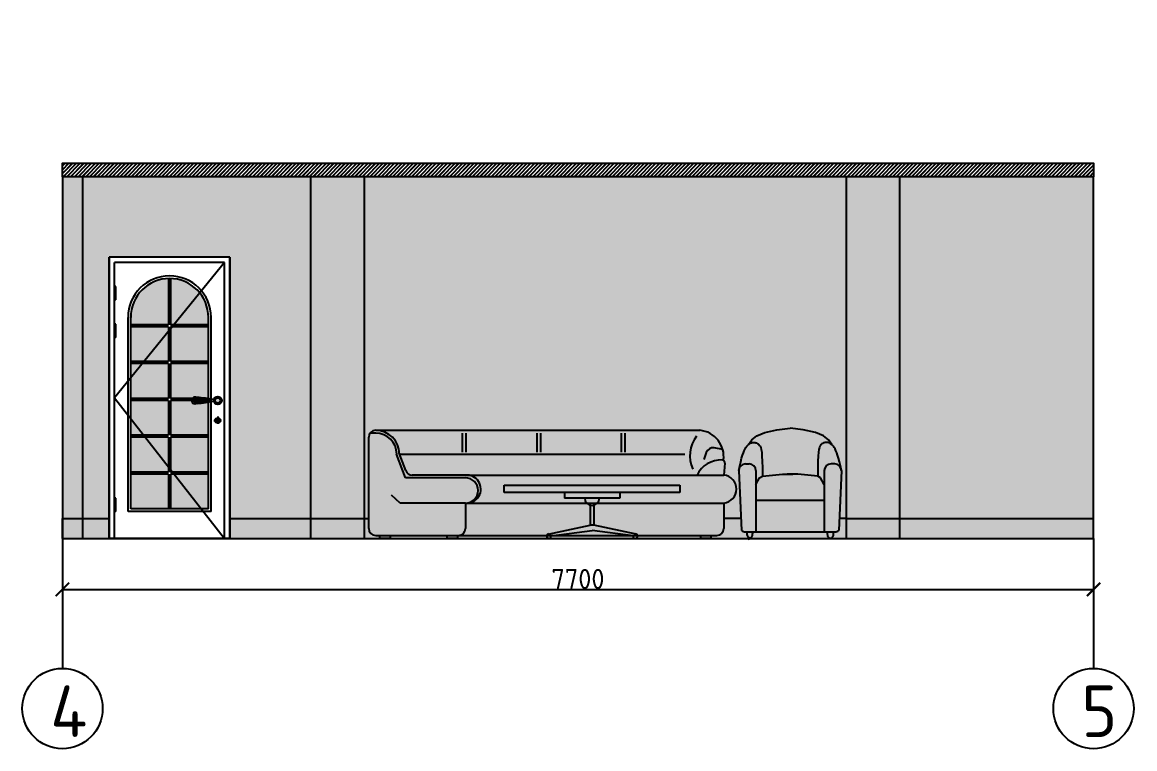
# Model space of a CAD drawing. Header units: millimetres. Extents: x -20209 to 130066, y -17035 to 5322.
# Drawn here: x 31501 to 39809, y -6264 to -842 of the extents above; entities that cross this region are included whole.
import ezdxf

# ---------------------------------------------------------------- set-up
doc = ezdxf.new("R2010")
doc.units = ezdxf.units.MM
for name, color, linetype in [('1', 7, 'Continuous'), ('135', 135, 'Continuous'), ('FUR', 42, 'Continuous'), ('HA', 9, 'Continuous'), ('NOITHAT', 21, 'Continuous'), ('Plan 1', 7, 'Continuous'), ('wood', 26, 'Continuous')]:
    doc.layers.add(name, color=color, linetype=linetype)
doc.styles.add('gost', font='GOST Common.ttf')
doc.dimstyles.new('Copy of GOST', dxfattribs={"dimtxt": 150, "dimasz": 100, "dimexe": 0.18, "dimexo": 0.06, "dimgap": 3, "dimtad": 1, "dimdec": 0, "dimzin": 0, "dimdsep": 46, "dimtxsty": 'gost', "dimblk": 'ARCHTICK', "dimcen": 0.09, "dimclrt": 256, "dimadec": 0, "dimazin": 0, "dimtfac": 1, "dimtdec": 0, "dimtofl": 0, "dimtmove": 0, "dimatfit": 3, "dimldrblk": 'ARCHTICK', "dimfxl": 200, "dimfxlon": 1, "dimtolj": 1, "dimtzin": 0, "dimarcsym": 0})

# ---------------------------------------------------------------- blocks, each defined once
blk = doc.blocks.new('divan')
at = {"true_color": 0xece3d9, "transparency": 33554687}
h = blk.add_hatch(color=254, dxfattribs=at)
h.dxf.hatch_style = 1
h.paths.add_polyline_path([(767.2, -668.7), (-1144.2, -668.7, -0.040026), (-1161, -668.5), (-1161, -857.5, -0.414214), (-1213.2, -909.7), (-720.8, -909.7), (717.5, -909.7, 0.420231), (767.2, -857.5)])
h.paths.add_polyline_path([(-1161, -668.7), (-1161.6, -668.7, 0.99999), (-1161.6, -480.6), (-1609.1, -480.6), (-1675.2, -303, 0.414214), (-1831.9, -146.2), (-1873.7, -146.2, 0.162278), (-1884.2, -177.6), (-1884.2, -857.5, 0.414214), (-1831.9, -909.7), (-1213.2, -909.7, 0.414214), (-1161, -857.5)])
h.paths.add_polyline_path([(-1141.4, -459.7), (-1161.6, -459.7), (-1558.2, -459.7, -0.313327), (-1607.2, -425.7), (-1652.9, -303), (-1654.3, -303, 0.414214), (-1831.9, -125.3, 0.236068), (-1873.7, -146.2), (-1831.9, -146.2, -0.414214), (-1675.2, -303), (-1609.1, -480.6), (-1161.6, -480.6, -0.985066), (-1158.8, -668.7), (-1144.2, -668.7, 0.920338)])
h.paths.add_polyline_path([(768.3, -459.7), (-1141.4, -459.7, -0.920338), (-1144.2, -668.7), (767.2, -668.7), (768.3, -668.7, 0.9)])
h.paths.add_polyline_path([(754.5, -345.7, -0.13364), (765.1, -348.7, 0.424273), (589.9, -125.3), (-1831.9, -125.3, -0.407837), (-1654.3, -299.1), (-1607.2, -425.7, 0.313329), (-1558.2, -459.7), (-1161.6, -459.7, -0.048279), (-1141.4, -459.7), (567.7, -459.7, -0.294022)])
h.paths.add_polyline_path([(774.7, -371.6, 0.471778), (755.4, -345.8, 0.295201), (567.7, -459.7), (768.3, -459.7)])
h = blk.add_hatch(color=254, dxfattribs=at)
h.dxf.hatch_style = 1
h.paths.add_polyline_path([(-1607.2, -425.7, 0.313327), (-1558.2, -459.7), (-1161.6, -459.7, -1.086581), (-1158.8, -668.7, -0.005909), (-1161, -668.7), (-1161, -668.7), (-1161.6, -668.7, 0.007518), (-1158.8, -668.7, 1.086581), (-1161.6, -459.7), (-1558.2, -459.7, -0.313327), (-1607.2, -425.7), (-1652.9, -303), (-1654.3, -303, 0.005455), (-1654.3, -299.1)], flags=16)
at = {"true_color": 0x636466, "transparency": 33554687}
h = blk.add_hatch(color=251, dxfattribs=at)
h.dxf.hatch_style = 1
h.paths.add_polyline_path([(-1221.3, -909.7), (-1300, -909.7), (-1300, -932.5), (-1221.3, -932.5)])
h.paths.add_polyline_path([(-1724.9, -909.7), (-1803.6, -909.7), (-1803.6, -932.5), (-1724.9, -932.5)])
h.paths.add_polyline_path([(671.9, -909.7), (593.2, -909.7), (593.2, -932.5), (671.9, -932.5)])
blk.add_lwpolyline([(-1831.9, -909.7), (-1213.2, -909.7)])
at = {"layer": '1', "color": 18, "true_color": 0x000000}
for p, q in [((-1831.9, -125.3), (589.9, -125.3)), ((-1186.1, -146.6), (-1186.1, -288.5)), ((-1159.8, -146.6), (-1159.8, -288.5)), ((-628.4, -146.6), (-628.4, -288.5)), ((-602.1, -146.6), (-602.1, -288.5)), ((1.8, -146.6), (1.8, -288.5)), ((28.1, -146.6), (28.1, -288.5)), ((-1609.1, -480.6), (-1675.2, -303)), ((-1654.3, -303), (-894.7, -303)), ((-894.7, -303), (477.9, -303)), ((636.8, -291.9), (619.8, -342.2)), ((759.9, -269.3), (695.9, -257.3)), ((774.7, -371.6), (768.3, -459.7)), ((-1161.6, -480.6), (-1609.1, -480.6)), ((-1161.6, -459.7), (768.3, -459.7)), ((-1648, -668.7), (-1714.1, -609)), ((-1158.8, -668.7), (768.3, -668.7)), ((767.2, -668.7), (767.2, -857.5)), ((-1213.3, -909.7), (-720.8, -909.7)), ((-720.8, -909.7), (716, -909.7)), ((593.2, -909.7), (593.2, -932.5)), ((671.9, -909.7), (671.9, -932.5)), ((671.9, -932.5), (593.2, -932.5))]:
    blk.add_line(p, q, dxfattribs=at)
for centre, radius, start, end in [((-1831.9, -303), 156.8, 0, 90), ((569.6, -321.6), 197.4, 352.08042, 84.08876), ((758, -314.8), 243.4, 143.06626, 204.18366), ((686.3, -308.6), 52.3, 79.35644, 161.32496), ((749.6, -547.8), 202.1, 88.37534, 154.16186), ((754.4, -366.6), 20.9, 346.26978, 87.29736), ((-1161.6, -574.7), 94.1, 270, 90), ((757.2, -564.2), 105.1, 276.02558, 83.97442), ((716.7, -859.2), 50.5, 269.16964, 2.005)]:
    blk.add_arc(centre, radius, start, end, dxfattribs=at)
at = {"layer": 'NOITHAT', "color": 18, "linetype": 'Continuous', "true_color": 0x000000}
for p, q in [((-1831.9, -146.2), (-1873.7, -146.2)), ((-1884.2, -857.5), (-1884.2, -177.6)), ((-1607.2, -425.7), (-1655.6, -295.7)), ((-1161.6, -459.7), (-1558.2, -459.7)), ((-1161.6, -668.7), (-1648, -668.7)), ((-1161, -668.7), (-1161, -857.5)), ((-1803.6, -909.7), (-1803.6, -932.5)), ((-1724.9, -909.7), (-1724.9, -932.5)), ((-1300, -909.7), (-1300, -932.5)), ((-1221.3, -909.7), (-1221.3, -932.5)), ((-1724.9, -932.5), (-1803.6, -932.5)), ((-1221.3, -932.5), (-1300, -932.5))]:
    blk.add_line(p, q, dxfattribs=at)
for centre, radius, start, end in [((-1831.9, -177.6), 52.3, 90, 180), ((-1831.9, -303), 177.7, 0, 90), ((-1558.2, -407.5), 52.3, 200.41082, 270), ((-1151.5, -564.1), 104.8, 266.0237, 95.52804), ((-1831.9, -857.5), 52.3, 180, 270), ((-1213.2, -857.5), 52.3, 270, 0)]:
    blk.add_arc(centre, radius, start, end, dxfattribs=at)
blk = doc.blocks.new('kreslo')
at = {"true_color": 0xece3d9, "transparency": 33554687}
h = blk.add_hatch(color=254, dxfattribs=at)
h.dxf.hatch_style = 1
h.paths.add_polyline_path([(91.2, 400.9), (95.7, 408.1), (100.6, 413.9), (105.9, 418.8), (111.6, 422.7), (117.5, 425.7), (123.7, 427.8), (130.2, 429.2), (136.8, 429.7), (143.5, 429.4), (150.3, 428.4), (157.2, 426.5), (164.1, 423.7), (171, 419.8), (179, 414), (154.8, 449.4), (117, 479.7), (57.2, 504.6), (-33.2, 524.6), (-131.7, 536.3), (-230.2, 524.6), (-320.6, 504.6), (-380.4, 479.7), (-418.3, 449.4), (-442.5, 414), (-434.5, 419.8), (-427.6, 423.7), (-420.7, 426.5), (-413.8, 428.4), (-407, 429.4), (-400.2, 429.7), (-393.6, 429.2), (-387.2, 427.8), (-381, 425.7), (-375.1, 422.7), (-369.4, 418.8), (-364.1, 413.9), (-359.1, 408.1), (-354.6, 400.9), (-350.6, 391.1), (-347, 376.8), (-344, 356.4), (-341.6, 328.2), (-339.8, 290.4), (-338.7, 241.3), (-338.3, 179.2), (-189, 192.7), (-111, 192.7), (-74.5, 192.7), (74.8, 179.2), (75.2, 241.3), (76.3, 290.4), (78.1, 328.2), (80.5, 356.4), (83.5, 376.8), (87.1, 391.1)])
h.paths.add_polyline_path([(96.3, 165.1), (74.8, 179.2), (-74.5, 192.7), (-152.5, 192.7), (-189, 192.7), (-338.3, 179.2), (-359.7, 165.1), (-387.3, 115.6), (-387.3, 0), (123.8, 0), (123.8, 115.6)])
h.paths.add_polyline_path([(-347, 376.8), (-350.6, 391.1), (-354.6, 400.9), (-359.1, 408.1), (-364.1, 413.9), (-369.4, 418.8), (-375.1, 422.7), (-381, 425.7), (-387.2, 427.8), (-393.6, 429.2), (-400.2, 429.7), (-407, 429.4), (-413.8, 428.4), (-420.7, 426.5), (-427.6, 423.7), (-434.5, 419.8), (-441.4, 414.8), (-448.2, 408.6), (-454.9, 400.9), (-461.4, 391.9), (-467.8, 381.1), (-474.1, 368.3), (-480.4, 352.9), (-486.9, 334.4), (-493.4, 312.3), (-500.3, 286.1), (-507.6, 255.2), (-510.9, 239.7, -0.295577), (-465.2, 269.3), (-437.3, 269.3, -0.414214), (-387.3, 219.2), (-387.3, 115.6), (-359.7, 165.1), (-338.3, 179.2), (-338.7, 241.3), (-339.8, 290.4), (-341.6, 328.2), (-344, 356.4)])
h.paths.add_polyline_path([(-387.3, 219.2, 0.414214), (-437.3, 269.3), (-465.2, 269.3, 0.295577), (-510.9, 239.7), (-515.3, 219.2), (-494.7, -228, 0.159051), (-465.2, -237.6), (-387.3, -237.6)])
h.paths.add_polyline_path([(123.8, 0), (-387.3, 0), (-387.3, -237.6), (123.8, -237.6)])
h.paths.add_polyline_path([(251.8, 219.2), (247.4, 239.7, 0.295577), (201.8, 269.3), (173.8, 269.3, 0.414214), (123.8, 219.2), (123.8, -237.6), (201.8, -237.6, 0.159051), (231.3, -228)])
h.paths.add_polyline_path([(177.9, 414.8), (171, 419.8), (164.1, 423.7), (157.2, 426.5), (150.3, 428.4), (143.5, 429.4), (136.8, 429.7), (130.2, 429.2), (123.7, 427.8), (117.5, 425.7), (111.6, 422.7), (105.9, 418.8), (100.6, 413.9), (95.7, 408.1), (91.2, 400.9), (87.1, 391.1), (83.5, 376.8), (80.5, 356.4), (78.1, 328.2), (76.3, 290.4), (75.2, 241.3), (74.8, 179.2), (96.3, 165.1), (123.8, 115.6), (123.8, 219.2, -0.414214), (173.8, 269.3), (201.8, 269.3, -0.295577), (247.4, 239.7), (244.1, 255.2), (236.8, 286.1), (230, 312.3), (223.4, 334.4), (217, 352.9), (210.7, 368.3), (204.3, 381.1), (198, 391.9), (191.4, 400.9), (184.7, 408.6)])
at = {"true_color": 0x636466, "transparency": 33554687}
h = blk.add_hatch(color=251, dxfattribs=at)
h.dxf.hatch_style = 1
h.paths.add_polyline_path([(-410.8, -248.2, 0.03921), (-411.7, -237.6), (-453.7, -237.6, 0.097168), (-452.7, -263.7, 0.071406), (-448.1, -275.4, 0.106417), (-440.3, -284.3, 0.159042), (-432.7, -286.7, 0.159042), (-425.1, -284.3, 0.106417), (-417.2, -275.4, 0.071406), (-412.6, -263.7, 0.057738)])
h.paths.add_polyline_path([(189.2, -263.7, 0.097168), (190.2, -237.6), (148.2, -237.6, 0.03921), (147.4, -248.2, 0.057738), (149.1, -263.7, 0.071406), (153.7, -275.4, 0.106417), (161.6, -284.3, 0.159042), (169.2, -286.7, 0.159042), (176.8, -284.3, 0.106417), (184.6, -275.4, 0.071406)])
at = {"layer": '135', "color": 7}
for p, q in [((-441.4, 414.8), (-434.5, 419.8)), ((-434.5, 419.8), (-427.6, 423.7)), ((-427.6, 423.7), (-420.7, 426.5)), ((-420.7, 426.5), (-413.8, 428.4)), ((-413.8, 428.4), (-407, 429.4)), ((-407, 429.4), (-400.2, 429.7)), ((-400.2, 429.7), (-393.6, 429.2)), ((-393.6, 429.2), (-387.2, 427.8)), ((-387.2, 427.8), (-381, 425.7)), ((-381, 425.7), (-375.1, 422.7)), ((-375.1, 422.7), (-369.4, 418.8)), ((-369.4, 418.8), (-364.1, 413.9)), ((105.9, 418.8), (100.6, 413.9)), ((111.6, 422.7), (105.9, 418.8)), ((117.5, 425.7), (111.6, 422.7)), ((123.7, 427.8), (117.5, 425.7)), ((130.2, 429.2), (123.7, 427.8)), ((136.8, 429.7), (130.2, 429.2)), ((143.5, 429.4), (136.8, 429.7)), ((150.3, 428.4), (143.5, 429.4)), ((157.2, 426.5), (150.3, 428.4)), ((164.1, 423.7), (157.2, 426.5)), ((171, 419.8), (164.1, 423.7)), ((177.9, 414.8), (171, 419.8)), ((-493.4, 312.3), (-486.9, 334.4)), ((-486.9, 334.4), (-480.4, 352.9)), ((-480.4, 352.9), (-474.1, 368.3)), ((-474.1, 368.3), (-467.8, 381.1)), ((-467.8, 381.1), (-461.4, 391.9)), ((-461.4, 391.9), (-454.9, 400.9)), ((-454.9, 400.9), (-448.2, 408.6)), ((-448.2, 408.6), (-441.4, 414.8)), ((-364.1, 413.9), (-359.1, 408.1)), ((-359.1, 408.1), (-354.6, 400.9)), ((-354.6, 400.9), (-350.6, 391.1)), ((-350.6, 391.1), (-347, 376.8)), ((-347, 376.8), (-344, 356.4)), ((-344, 356.4), (-341.6, 328.2)), ((80.5, 356.4), (78.1, 328.2)), ((83.5, 376.8), (80.5, 356.4)), ((87.1, 391.1), (83.5, 376.8)), ((91.2, 400.9), (87.1, 391.1)), ((95.7, 408.1), (91.2, 400.9)), ((100.6, 413.9), (95.7, 408.1)), ((184.7, 408.6), (177.9, 414.8)), ((191.4, 400.9), (184.7, 408.6)), ((198, 391.9), (191.4, 400.9)), ((204.3, 381.1), (198, 391.9)), ((210.7, 368.3), (204.3, 381.1)), ((217, 352.9), (210.7, 368.3)), ((223.4, 334.4), (217, 352.9)), ((230, 312.3), (223.4, 334.4)), ((-515.3, 219.2), (-507.6, 255.2)), ((-507.6, 255.2), (-500.3, 286.1)), ((-500.3, 286.1), (-493.4, 312.3)), ((-465.2, 269.3), (-437.3, 269.3)), ((-341.6, 328.2), (-339.8, 290.4)), ((-339.8, 290.4), (-338.7, 241.3)), ((76.3, 290.4), (75.2, 241.3)), ((78.1, 328.2), (76.3, 290.4)), ((201.8, 269.3), (173.8, 269.3)), ((236.8, 286.1), (230, 312.3)), ((244.1, 255.2), (236.8, 286.1)), ((251.8, 219.2), (244.1, 255.2)), ((-387.3, 219.2), (-387.3, -237.6)), ((-338.7, 241.3), (-338.3, 179.2)), ((75.2, 241.3), (74.8, 179.2)), ((123.8, 219.2), (123.8, -237.6)), ((-465.2, -237.6), (201.8, -237.6))]:
    blk.add_line(p, q, dxfattribs=at)
for points in [[(-442.9, 413.4), (-418.3, 449.4), (-380.4, 479.7), (-320.6, 504.6), (-230.2, 524.6), (-131.7, 536.3)], [(179.4, 413.4), (154.8, 449.4), (117, 479.7), (57.2, 504.6), (-33.2, 524.6), (-131.7, 536.3)], [(-515.3, 219.2), (-494.7, -228)], [(-387.3, 115.6), (-359.7, 165.1), (-338.3, 179.2), (-189, 192.7), (-111, 192.7)], [(123.8, 115.6), (96.3, 165.1), (74.8, 179.2), (-74.5, 192.7), (-152.5, 192.7)], [(251.8, 219.2), (231.3, -228)], [(-387.3, 0), (123.8, 0)]]:
    blk.add_lwpolyline(points, dxfattribs=at)
for points in [[(-453.7, -237.6, 0.097168), (-452.7, -263.7, 0.071406), (-448.1, -275.4, 0.106417), (-440.3, -284.3, 0.159042), (-432.7, -286.7, 200.343192), (-432.7, -286.8, 0.106417), (-417.2, -275.4, 0.071406), (-412.6, -263.7, 0.057738), (-410.8, -248.2, 0.03921), (-411.7, -237.6, 0.071406)], [(190.2, -237.6, -0.097168), (189.2, -263.7, -0.071406), (184.6, -275.4, -0.106417), (176.8, -284.3, -0.159042), (169.2, -286.7, -0.159042), (161.6, -284.3, -0.106417), (153.7, -275.4, -0.071406), (149.1, -263.7, -0.057738), (147.4, -248.2, -0.03921), (148.2, -237.6, -0.071406)]]:
    blk.add_lwpolyline(points, format="xyb", dxfattribs=at)
for centre, start, end in [((-465.2, 219.2), 90, 180), ((-437.3, 219.2), 0, 90), ((173.8, 219.2), 90, 180), ((201.8, 219.2), 0, 90), ((-465.2, -187.6), 233.85103, 270), ((201.8, -187.6), 270, 306.14897)]:
    blk.add_arc(centre, 50, start, end, dxfattribs=at)
blk = doc.blocks.new('kof stolik')
at = {"transparency": 33554687}
h = blk.add_hatch(color=33, dxfattribs=at)
h.dxf.hatch_style = 1
h.paths.add_polyline_path([(706.1, 23.9), (-605.1, 23.9), (-605.1, -30.9), (706.1, -30.9)])
h = blk.add_hatch(color=253, dxfattribs=at)
h.dxf.hatch_style = 1
h.paths.add_polyline_path([(64.2, -125.4, -0.125135), (36.9, -125.4), (36.9, -273.7), (64.2, -273.7)])
h.paths.add_polyline_path([(105.9, -71.8), (-4.8, -71.8, 1)])
h.paths.add_polyline_path([(64.2, -273.7), (36.9, -273.7), (-278, -340.6, 2.09275), (-255.6, -354.3), (50.5, -314.2), (356.7, -354.3, 2.09275), (379.1, -340.6)])
h.paths.add_polyline_path([(257.3, -30.9), (-156.2, -30.9), (-156.2, -71.8), (257.3, -71.8)])
at = {"layer": 'NOITHAT', "color": 18, "linetype": 'Continuous', "true_color": 0x000000}
for p, q in [((-605.1, -30.9), (-605.1, 23.9)), ((-605.1, 23.9), (706.1, 23.9)), ((706.1, 23.9), (706.1, -30.9)), ((706.1, -30.9), (-605.1, -30.9)), ((-156.2, -30.9), (-156.2, -71.8)), ((257.3, -71.8), (-156.2, -71.8)), ((257.3, -30.9), (257.3, -71.8)), ((36.9, -125.4), (36.9, -273.7)), ((64.2, -125.4), (64.2, -273.7)), ((-278, -340.6), (36.9, -273.7)), ((-255.6, -354.3), (50.5, -314.2)), ((64.2, -273.7), (36.9, -273.7)), ((356.7, -354.3), (50.5, -314.2)), ((379.1, -340.6), (64.2, -273.7))]:
    blk.add_line(p, q, dxfattribs=at)
for centre, radius, start, end in [((50.5, -71.8), 55.3, 180, 0), ((-272.3, -356.5), 16.9, 94.36588, 7.4726), ((373.4, -356.5), 16.9, 172.5274, 85.63412)]:
    blk.add_arc(centre, radius, start, end, dxfattribs=at)
blk = doc.blocks.new('_ArchTick')
at = {"color": 0, "linetype": 'ByBlock', "const_width": 0.15}
blk.add_lwpolyline([(-0.5, -0.5), (0.5, 0.5)], dxfattribs=at)
blk = doc.blocks.new('*D45')
at = {"color": 0, "lineweight": -2, "transparency": 16777216}
for p, q in [((31800.9, -4875), (31800.9, -5075.2)), ((39500.9, -4875), (39500.9, -5075.2)), ((31800.9, -5075), (39500.9, -5075))]:
    blk.add_line(p, q, dxfattribs=at)
at = {"layer": 'Defpoints', "color": 0, "transparency": 16777216}
for p in [(31800.9, -4694.4), (39500.9, -4694.4), (39500.9, -5075)]:
    blk.add_point(p, dxfattribs=at)
at = {"color": 0, "lineweight": -2, "transparency": 16777216, "xscale": 100, "yscale": 100, "zscale": 100, "rotation": 180}
blk.add_blockref('_ArchTick', (31800.9, -5075), dxfattribs=at)
at = {"color": 0, "lineweight": -2, "transparency": 16777216, "xscale": 100, "yscale": 100, "zscale": 100}
blk.add_blockref('_ArchTick', (39500.9, -5075), dxfattribs=at)
at = {"transparency": 16777216, "insert": (35650.9, -4997), "char_height": 150, "attachment_point": 5, "style": 'gost'}
blk.add_mtext('\\A1;7700', dxfattribs=at)

msp = doc.modelspace()

# ---------------------------------------------------------------- hatches: boundary and pattern name
at = {"ltscale": 20, "transparency": 33554687}
h = msp.add_hatch(dxfattribs=at)
h.set_pattern_fill('JIS_LC_20', color=41)
h.paths.add_polyline_path([(35365.344, 4572.368), (31765.344, 4572.368), (31765.344, 4472.368), (35365.344, 4472.368)])
h.paths.add_polyline_path([(47069.568, 4580.74), (36719.568, 4580.74), (36719.568, 4480.74), (47069.568, 4480.74)])
h.paths.add_polyline_path([(52924.506, 4572.368), (49074.506, 4572.368), (49074.506, 4472.368), (52924.506, 4472.368)])
h.paths.add_polyline_path([(39500.905, -1894.369), (31800.905, -1894.369), (31800.905, -1994.369), (39500.905, -1994.369)])
h.paths.add_polyline_path([(43440.27, -1894.369), (41204.27, -1894.369), (41204.27, -1994.369), (43440.27, -1994.369)])
h.paths.add_polyline_path([(47868.819, -1894.369), (44818.819, -1894.369), (44818.819, -1994.369), (47868.819, -1994.369)])
h.paths.add_polyline_path([(51966.313, -1894.369), (49480.313, -1894.369), (49480.313, -1994.369), (51966.313, -1994.369)])
at = {"true_color": 0xd2cdc3, "transparency": 33554687}
h = msp.add_hatch(color=254, dxfattribs=at)
h.dxf.hatch_style = 1
h.paths.add_polyline_path([(33653.905, -1994.369), (31950.905, -1994.369), (31950.905, -4544.369), (32150.905, -4544.369), (32150.905, -2594.369), (32150.905, -2594.243), (33050.96, -2594.243), (33050.96, -4544.369), (33653.905, -4544.369)])
h.paths.add_polyline_path([(31950.905, -1994.369), (31800.905, -1994.369), (31800.905, -4544.369), (31950.905, -4544.369)])
h.paths.add_polyline_path([(34053.905, -1994.369), (33653.905, -1994.369), (33653.905, -4544.369), (34053.905, -4544.369)])
h.paths.add_polyline_path([(38052.905, -1994.369), (37652.905, -1994.369), (37652.905, -4544.369), (38052.905, -4544.369)])
h.paths.add_polyline_path([(39500.905, -1994.369), (38052.905, -1994.369), (38052.905, -4544.369), (39500.905, -4544.369)])
h = msp.add_hatch(color=254, dxfattribs=at)
h.dxf.hatch_style = 1
h.paths.add_polyline_path([(37652.905, -1994.369), (34053.905, -1994.369), (34053.905, -4694.369), (34168.435, -4694.369), (34168.435, -4671.598), (34140.175, -4671.598, -0.41421356), (34087.924, -4619.348), (34087.924, -3939.446, -0.41421356), (34140.175, -3887.195), (36561.978, -3887.195, -0.42427279), (36737.163, -4110.55, -0.32967555), (36746.782, -4133.474), (36740.34, -4221.598, -0.90459966), (36739.28, -4430.707), (36739.28, -4619.348, -0.42023112), (36689.553, -4671.598), (36643.978, -4671.598), (36643.978, -4694.369), (36930.533, -4694.369, -0.14986459), (36918.601, -4683.087, -0.0714062), (36913.998, -4671.332, -0.09716796), (36913.034, -4645.279), (36979.445, -4645.279), (36979.445, -4292.041), (37006.986, -4242.5), (37028.394, -4228.392), (37028.017, -4166.343), (37026.916, -4117.27), (37025.135, -4079.462), (37022.717, -4051.211), (37019.707, -4030.806), (37016.148, -4016.537), (37012.086, -4006.696), (37007.563, -3999.573), (37002.623, -3993.736), (36997.308, -3988.873), (36991.656, -3984.95), (36985.707, -3981.933), (36979.503, -3979.788), (36973.083, -3978.481), (36966.486, -3977.977), (36959.754, -3978.243), (36952.924, -3979.269), (36946.033, -3981.134), (36939.113, -3983.942), (36932.2, -3987.799), (36925.326, -3992.807), (36923.816, -3994.199), (36948.419, -3958.203), (36986.286, -3927.947), (37046.082, -3903.032), (37136.475, -3883.06), (37234.976, -3871.34), (37333.477, -3883.06), (37423.869, -3903.032), (37483.665, -3927.947), (37521.532, -3958.203), (37546.136, -3994.199), (37551.425, -3999.071), (37558.116, -4006.695), (37564.665, -4015.783), (37571.06, -4026.506), (37577.368, -4039.308), (37583.682, -4054.701), (37590.092, -4073.196), (37596.688, -4095.304), (37603.561, -4121.537), (37610.803, -4152.406), (37614.128, -4167.962, -0.10569612), (37618.502, -4188.422), (37597.98, -4635.646, -0.15905081), (37568.463, -4645.279), (37556.917, -4645.279, -0.09716796), (37555.954, -4671.332, -0.0714062), (37551.35, -4683.087, -0.14986459), (37539.419, -4694.369), (37652.905, -4694.369)])
h.paths.add_polyline_path([(36851.449, -4188.422, -0.10569612), (36855.823, -4167.962)], flags=16)
h.paths.add_polyline_path([(34672.102, -4671.598), (34247.134, -4671.598), (34247.134, -4694.369), (34672.102, -4694.369)], flags=16)
h.paths.add_polyline_path([(36565.279, -4671.598), (35251.238, -4671.598), (34758.801, -4671.598), (34750.801, -4671.598), (34750.801, -4694.369), (36565.279, -4694.369)], flags=17)
h.paths.add_polyline_path([(37520.46, -4683.087, -0.0714062), (37515.856, -4671.332, -0.05773847), (37514.062, -4655.85, -0.0392095), (37514.893, -4645.279), (36955.058, -4645.279, -0.0392095), (36955.889, -4655.85, -0.05773847), (36954.095, -4671.332, -0.0714062), (36949.491, -4683.087, -0.10614497), (36934.091, -4694.369), (37535.905, -4694.369, -0.15904236), (37528.303, -4691.889, -0.10641706)], flags=17)
at = {"transparency": 33554687}
h = msp.add_hatch(color=7, dxfattribs=at)
h.dxf.hatch_style = 1
h.paths.add_polyline_path([(32200.908, -3094.273), (32190.908, -3094.273), (32190.908, -3194.279), (32200.908, -3194.279)])
h.paths.add_polyline_path([(32200.908, -2814.256), (32190.908, -2814.256), (32190.908, -2914.262), (32200.908, -2914.262)])
h.paths.add_polyline_path([(32200.908, -4394.351), (32190.908, -4394.351), (32190.908, -4494.357), (32200.908, -4494.357)])
at = {"true_color": 0xc3e6f9, "transparency": 33554687}
h = msp.add_hatch(color=254, dxfattribs=at)
h.dxf.hatch_style = 1
h.paths.add_polyline_path([(32890.95, -3114.274), (32621.231, -3114.274), (32608.433, -3130.037), (32608.433, -3374.29), (32890.95, -3374.29)])
h.paths.add_polyline_path([(32593.432, -3148.514), (32593.432, -3114.274), (32310.915, -3114.274), (32310.915, -3374.29), (32410.129, -3374.29)])
h.paths.add_polyline_path([(32593.432, -3148.514), (32410.129, -3374.29), (32593.432, -3374.29)], flags=17)
h.paths.add_polyline_path([(32826.275, -2861.719), (32633.41, -3099.273), (32890.95, -3099.273), (32890.95, -3044.286, 0.17189197)])
h.paths.add_polyline_path([(32826.275, -2861.719, 0.21942778), (32608.433, -2754.365), (32608.433, -3099.273), (32633.41, -3099.273)])
h.paths.add_polyline_path([(32621.231, -3114.274), (32608.433, -3114.274), (32608.433, -3130.037)], flags=17)
h.paths.add_polyline_path([(32593.432, -2754.365, 0.40665876), (32310.915, -3044.287), (32310.915, -3099.273), (32593.432, -3099.273)])
h.paths.add_polyline_path([(32593.432, -3389.291), (32397.95, -3389.291), (32310.915, -3496.492), (32310.915, -3649.306), (32593.432, -3649.306)])
h.paths.add_polyline_path([(32890.95, -3389.291), (32608.433, -3389.291), (32608.433, -3649.306), (32890.95, -3649.306)])
h.paths.add_polyline_path([(32397.95, -3389.291), (32310.915, -3389.291), (32310.915, -3496.492)], flags=17)
h.paths.add_polyline_path([(32593.432, -3664.307), (32310.915, -3664.307), (32310.915, -3797.974), (32409.587, -3924.323), (32593.432, -3924.323)])
h.paths.add_polyline_path([(32310.915, -3797.974), (32310.915, -3924.323), (32409.587, -3924.323)], flags=17)
h.paths.add_polyline_path([(32890.95, -3664.307), (32608.433, -3664.307), (32608.433, -3924.323), (32890.95, -3924.323)])
h.paths.add_polyline_path([(32890.95, -3939.324), (32608.433, -3939.324), (32608.433, -4178.942), (32624.362, -4199.34), (32890.95, -4199.34)])
h.paths.add_polyline_path([(32593.432, -3939.324), (32421.302, -3939.324), (32593.432, -4159.733)], flags=17)
h.paths.add_polyline_path([(32421.302, -3939.324), (32310.915, -3939.324), (32310.915, -4199.34), (32593.432, -4199.34), (32593.432, -4159.733)])
h.paths.add_polyline_path([(32636.077, -4214.34), (32608.433, -4214.34), (32608.433, -4474.356), (32839.137, -4474.356)])
h.paths.add_polyline_path([(32890.95, -4214.34), (32636.077, -4214.34), (32839.137, -4474.356), (32890.95, -4474.356)])
h.paths.add_polyline_path([(32593.432, -4214.34), (32310.915, -4214.34), (32310.915, -4474.356), (32593.432, -4474.356)])
h.paths.add_polyline_path([(32608.433, -4178.942), (32608.433, -4199.34), (32624.362, -4199.34)], flags=17)
at = {"true_color": 0xffffff, "transparency": 33554687}
h = msp.add_hatch(color=7, dxfattribs=at)
h.dxf.hatch_style = 1
h.paths.add_polyline_path([(32930.912, -3664.328, 1), (32990.996, -3664.328, 1)])
h.paths.add_polyline_path([(32980.982, -3664.328, -1), (32940.926, -3664.328, -1)], flags=0)
h.paths.add_polyline_path([(32940.926, -3664.328, 1), (32980.982, -3664.328, 1)], flags=16)
h.paths.add_polyline_path([(32931.485, -3658.488, 0.02481657), (32805.869, -3641.524, -0.05086311), (32797.881, -3640.019, 1.3332912), (32797.685, -3687.517, -0.05397962), (32806.182, -3686.043, 0.0304965), (32931.513, -3670.307, -0.05013437), (32930.912, -3664.328, -0.04894275)])
h.paths.add_polyline_path([(32803.996, -3651.416, -0.05555606), (32795.29, -3649.698, 1.35925317), (32795.189, -3677.812, -0.05901486), (32804.459, -3676.118, 0.02524933), (32907.396, -3664.399, 0.02055985)], flags=16)
h.paths.add_polyline_path([(32961.027, -3814.235), (32950.94, -3814.235, 0.41633379), (32961.027, -3824.249)], flags=17)
h.paths.add_polyline_path([(32970.968, -3814.235), (32961.027, -3814.235), (32961.027, -3824.249, 0.41209651)], flags=17)
h.paths.add_polyline_path([(32961.027, -3804.221), (32961.027, -3814.235), (32970.968, -3814.235, 0.41209651)], flags=17)
h.paths.add_polyline_path([(32961.027, -3804.221, 0.41633379), (32950.94, -3814.235), (32961.027, -3814.235)], flags=17)
h.paths.add_polyline_path([(32961.027, -3794.207, 0.41527327), (32940.926, -3814.235), (32950.94, -3814.235, -0.41633379), (32961.027, -3804.221)])
h.paths.add_polyline_path([(32961.027, -3794.207), (32961.027, -3804.221, -0.41209651), (32970.968, -3814.235), (32980.982, -3814.235, 0.41315465)])
h.paths.add_polyline_path([(32980.982, -3814.235), (32970.968, -3814.235, -0.41209651), (32961.027, -3824.249), (32961.027, -3834.263, 0.41315465)])
h.paths.add_polyline_path([(32961.027, -3824.249, -0.41633379), (32950.94, -3814.235), (32940.926, -3814.235, 0.41527327), (32961.027, -3834.263)])
h = msp.add_hatch(color=7, dxfattribs=at)
h.dxf.hatch_style = 1
h.paths.add_polyline_path([(32940.926, -3664.328, 1), (32980.982, -3664.328, 1)])
h.paths.add_polyline_path([(32803.996, -3651.416, -0.05555606), (32795.29, -3649.698, 1.35925317), (32795.189, -3677.812, -0.05901486), (32804.459, -3676.118, 0.02524933), (32907.396, -3664.399, 0.02055985)])
h = msp.add_hatch(color=7, dxfattribs=at)
h.dxf.hatch_style = 1
h.paths.add_polyline_path([(36867.782, -4544.369), (36739.28, -4544.369), (36739.28, -4430.6), (35796.702, -4430.579, -0.14312928), (35769.97, -4446.361), (35769.97, -4594.675), (36080.465, -4660.672, -0.29229966), (36094.989, -4671.598), (36643.978, -4671.598), (36643.978, -4694.369), (36934.046, -4694.369, -0.15904236), (36926.444, -4691.889, -0.10641706), (36918.601, -4683.087, -0.0714062), (36913.998, -4671.332, -0.09716796), (36913.034, -4645.279), (36901.488, -4645.279, -0.15905081), (36871.971, -4635.646)])
h.paths.add_polyline_path([(37515.856, -4671.332, -0.05773847), (37514.062, -4655.85, -0.0392095), (37514.893, -4645.279), (36955.058, -4645.279, -0.0392095), (36955.889, -4655.85, -0.05773847), (36954.095, -4671.332, -0.0714062), (36949.491, -4683.087, -0.10614497), (36934.091, -4694.369), (37535.905, -4694.369, -0.15904236), (37528.303, -4691.889, -0.10641706), (37520.46, -4683.087, -0.0714062)])
h.paths.add_polyline_path([(37652.905, -4544.369), (37602.169, -4544.369), (37597.98, -4635.646, -0.15905081), (37568.463, -4645.279), (37556.917, -4645.279, -0.09716796), (37555.954, -4671.332, -0.0714062), (37551.35, -4683.087, -0.10641706), (37543.507, -4691.889, -0.15904236), (37535.905, -4694.369), (37652.905, -4694.369)])
h = msp.add_hatch(color=7, dxfattribs=at)
h.dxf.hatch_style = 1
h.paths.add_polyline_path([(31950.905, -4544.369), (31800.905, -4544.369), (31800.905, -4694.369), (31950.905, -4694.369)])
h.paths.add_polyline_path([(32150.905, -4544.369), (31950.905, -4544.369), (31950.905, -4694.369), (32150.905, -4694.369)])
h.paths.add_polyline_path([(33653.905, -4544.369), (33050.96, -4544.369), (33050.96, -4694.369), (33653.905, -4694.369)])
h.paths.add_polyline_path([(34053.905, -4544.369), (33653.905, -4544.369), (33653.905, -4694.369), (34053.905, -4694.369)])
h.paths.add_polyline_path([(38052.905, -4544.369), (37652.905, -4544.369), (37652.905, -4694.369), (38052.905, -4694.369)])
h.paths.add_polyline_path([(39500.905, -4544.369), (38052.905, -4544.369), (38052.905, -4694.369), (39500.905, -4694.369)])
h = msp.add_hatch(color=7, dxfattribs=at)
h.dxf.hatch_style = 1
h.paths.add_polyline_path([(34168.435, -4671.598), (34140.175, -4671.598, -0.41421105), (34087.924, -4619.348), (34087.924, -4544.369), (34053.905, -4544.369), (34053.905, -4694.369), (34168.435, -4694.369)])
h.paths.add_polyline_path([(34672.102, -4671.598), (34247.134, -4671.598), (34247.134, -4694.369), (34672.102, -4694.369)])
h.paths.add_polyline_path([(35417.681, -4671.598), (35251.238, -4671.598), (34758.801, -4671.598), (34750.801, -4671.598), (34750.801, -4694.369), (35433.49, -4694.369, -0.52312022)])

# ---------------------------------------------------------------- linework, layer by layer
for p, q in [((32150.905, -4694.369), (32150.905, -2594.243)), ((33050.96, -2594.243), (32150.905, -2594.243)), ((33010.957, -2634.245), (32190.908, -3644.306)), ((33010.957, -2634.245), (32190.908, -2634.245)), ((32190.908, -4694.369), (32190.908, -2634.245)), ((33010.957, -4694.369), (33010.957, -2634.245)), ((33050.96, -4694.369), (33050.96, -2594.243)), ((32200.908, -2814.256), (32190.908, -2814.256)), ((32200.908, -2914.262), (32200.908, -2814.256)), ((32593.432, -2754.365), (32593.432, -3099.273)), ((32608.433, -2754.365), (32608.433, -3099.273)), ((32200.908, -2914.262), (32190.908, -2914.262)), ((32290.914, -4494.357), (32290.914, -3044.286)), ((32310.915, -4474.356), (32310.915, -3044.286)), ((32890.95, -4474.356), (32890.95, -3044.286)), ((32910.951, -4494.357), (32910.951, -3044.286)), ((32200.908, -3094.273), (32190.908, -3094.273)), ((32200.908, -3194.279), (32200.908, -3094.273)), ((32593.432, -3099.273), (32310.915, -3099.273)), ((32593.432, -3114.274), (32310.915, -3114.274)), ((32593.432, -3114.274), (32593.432, -3374.29)), ((32890.95, -3099.273), (32608.433, -3099.273)), ((32608.433, -3114.274), (32608.433, -3374.29)), ((32890.95, -3114.274), (32608.433, -3114.274)), ((32200.908, -3194.279), (32190.908, -3194.279)), ((32593.432, -3374.29), (32310.915, -3374.29)), ((32593.432, -3389.291), (32310.915, -3389.291)), ((32593.432, -3389.291), (32593.432, -3649.306)), ((32890.95, -3374.29), (32608.433, -3374.29)), ((32608.433, -3389.291), (32608.433, -3649.306)), ((32890.95, -3389.291), (32608.433, -3389.291)), ((32190.908, -3644.306), (33010.957, -4694.369)), ((32593.432, -3649.306), (32310.915, -3649.306)), ((32890.95, -3649.306), (32608.433, -3649.306)), ((32593.432, -3664.307), (32310.915, -3664.307)), ((32593.432, -3664.307), (32593.432, -3924.323)), ((32608.433, -3664.307), (32608.433, -3924.323)), ((32890.95, -3664.307), (32608.433, -3664.307)), ((32593.432, -3924.323), (32310.915, -3924.323)), ((32593.432, -3939.324), (32310.915, -3939.324)), ((32593.432, -3939.324), (32593.432, -4199.34)), ((32890.95, -3924.323), (32608.433, -3924.323)), ((32608.433, -3939.324), (32608.433, -4199.34)), ((32890.95, -3939.324), (32608.433, -3939.324)), ((32593.432, -4199.34), (32310.915, -4199.34)), ((32593.432, -4214.34), (32310.915, -4214.34)), ((32593.432, -4214.34), (32593.432, -4474.356)), ((32890.95, -4199.34), (32608.433, -4199.34)), ((32608.433, -4214.34), (32608.433, -4474.356)), ((32890.95, -4214.34), (32608.433, -4214.34)), ((32200.908, -4394.351), (32190.908, -4394.351)), ((32200.908, -4494.357), (32200.908, -4394.351)), ((32890.95, -4474.356), (32310.915, -4474.356)), ((32200.908, -4494.357), (32190.908, -4494.357)), ((32910.951, -4494.357), (32290.914, -4494.357)), ((33050.96, -4694.369), (32150.905, -4694.369))]:
    msp.add_line(p, q)
at = {"color": 18, "true_color": 0x000000}
for points in [[(31800.905, -1994.369), (31800.905, -1894.369), (39500.905, -1894.369), (39500.905, -1994.369)], [(31800.905, -1994.369), (31800.905, -4694.369)], [(31950.905, -1994.369), (31950.905, -4694.369)], [(33653.905, -1994.369), (33653.905, -4694.369)], [(34053.905, -1994.369), (34053.905, -4694.369)], [(37652.905, -1994.369), (37652.905, -4694.369)], [(38052.905, -1994.369), (38052.905, -4694.369)], [(32150.905, -2594.369), (32150.905, -4694.369)], [(33050.905, -2594.369), (32150.905, -2594.369)], [(33050.905, -2594.369), (33050.905, -4694.369)]]:
    msp.add_lwpolyline(points, dxfattribs=at)
for points in [[(31800.905, -4694.369), (31800.905, -4544.369), (32150.905, -4544.369)], [(33050.96, -4544.369), (34053.905, -4544.369)], [(37652.905, -4544.369), (39500.905, -4544.369)]]:
    msp.add_lwpolyline(points)
at = {"color": 7}
for points in [[(34053.905, -4544.369), (34087.924, -4544.369)], [(36867.782, -4544.369), (36739.28, -4544.369)], [(37652.905, -4544.369), (37602.169, -4544.369)], [(31800.905, -4694.369), (31800.905, -5664.018)], [(39500.905, -4694.369), (39500.905, -5664.018)]]:
    msp.add_lwpolyline(points, dxfattribs=at)
at = {"color": 253}
msp.add_lwpolyline([(33050.905, -4694.369), (32150.905, -4694.369)], dxfattribs=at)
at = {"color": 7}
for centre in [(31800.905, -5964.018), (39500.905, -5964.018)]:
    msp.add_circle(centre, 300, dxfattribs=at)
for radius in [310.019, 290.018]:
    msp.add_arc((32600.932, -3044.286), radius, 0, 180)
at = {"layer": 'FUR', "color": 18, "true_color": 0x000000}
msp.add_lwpolyline([(31800.905, -4694.369), (39500.905, -4694.369), (39500.905, -1994.369), (31800.905, -1994.369), (31800.905, -4694.369)], dxfattribs=at)
at = {"layer": 'HA', "color": 7}
for p, q in [((32931.3, -3814.235), (32987.234, -3814.235)), ((32961.027, -3783.531), (32961.027, -3839.465))]:
    msp.add_line(p, q, dxfattribs=at)
msp.add_circle((32960.954, -3814.235), 10.014, dxfattribs=at)
for centre, radius, start, end in [((32790.857, -3663.74), 14.725, 72.4791697, 287.1117805), ((32807.349, -3611.5), 40.056, 252.4791697, 265.1986069), ((32697.886, -4914.678), 1267.711, 80.4873002, 85.1986069), ((32806.975, -3716.095), 40.056, 93.6022409, 107.1117805), ((32739.968, -2651.703), 1026.444, 273.6022409, 279.3877317)]:
    msp.add_arc(centre, radius, start, end, dxfattribs=at)
at = {"layer": 'wood', "color": 7}
for centre, radius in [((32960.954, -3664.328), 30.042), ((32960.954, -3664.328), 20.028), ((32960.954, -3814.235), 20.028)]:
    msp.add_circle(centre, radius, dxfattribs=at)
for centre, radius, start, end in [((32790.857, -3663.74), 24.739, 73.5051183, 286.0220522), ((32809.254, -3601.612), 40.056, 253.5051183, 265.152047), ((32697.886, -4914.678), 1277.725, 79.4656755, 85.152047), ((32808.741, -3726.017), 40.056, 93.6628312, 106.0220522), ((32739.968, -2651.703), 1036.457, 273.6628312, 280.6499491)]:
    msp.add_arc(centre, radius, start, end, dxfattribs=at)

# ---------------------------------------------------------------- block references
for name, p in [('divan', (35972.083, -3761.869)), ('kreslo', (37366.712, -4407.638)), ('kof stolik', (35705.788, -4320.961))]:
    msp.add_blockref(name, p)

# ---------------------------------------------------------------- texts
at = {"layer": 'Plan 1', "color": 7, "char_height": 384.87481, "attachment_point": 1, "style": 'gost'}
for s, insert in [('\\pt231.70618;4', (31710.725, -5791.622)), ('\\pt231.70618;5', (39410.725, -5791.622))]:
    msp.add_mtext_dynamic_manual_height_columns(s, width=384.87481, gutter_width=0.55, heights=[0], dxfattribs=dict(at, insert=insert))

# ---------------------------------------------------------------- dimensions: what is measured, and where the dimension line sits
at = {"color": 250}
dim = msp.add_linear_dim(base=(39500.905, -5075.039), p1=(31800.905, -4694.369), p2=(39500.905, -4694.369), dimstyle='Copy of GOST', dxfattribs=at)
dim.commit()
dim.dimension.update_dxf_attribs({"geometry": '*D45', "text_midpoint": (35650.905, -4997.039)})

doc.saveas('drawing.dxf')
